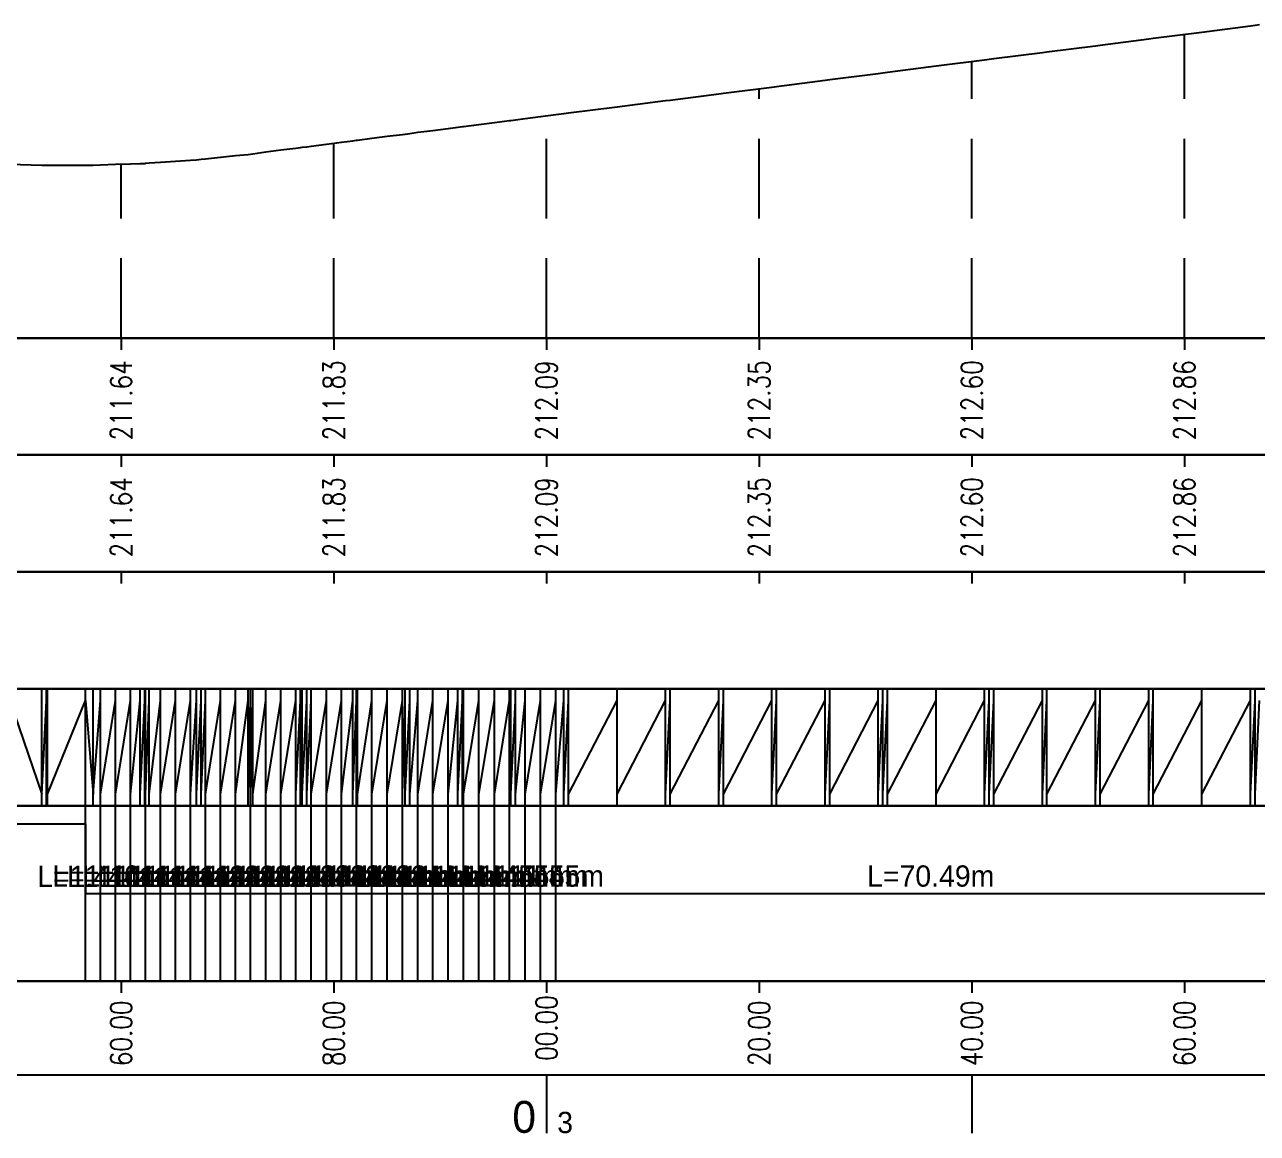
# Model space of a CAD drawing. Header units: metres. Extents: x 7399493 to 7407015, y 5696902 to 5712236.
# Drawn here: x 7404317.9 to 7404433.9, y 5698540.9 to 5698645.2 of the extents above; entities that cross this region are included whole.
import ezdxf

# ---------------------------------------------------------------- set-up
doc = ezdxf.new("R2010")
doc.units = ezdxf.units.M
doc.linetypes.add('DASHED', pattern=[0.75, 0.5, -0.25])
doc.layers.add('pomoc', color=140, linetype='Continuous')
doc.layers.add('PR_istniejacy_teren', color=7, linetype='Continuous')
doc.styles.add('simplex 0.80', font='simplex.shx', dxfattribs={"width": 0.8})

# ---------------------------------------------------------------- blocks, each defined once
blk = doc.blocks.new('*U290')
at = {"layer": 'pomoc', "color": 1, "linetype": 'Continuous', "lineweight": -3, "char_height": 2, "attachment_point": 8}
for s, insert in [('L=1.41m', (7402559.2, 5703620.28)), ('L=1.40m', (7402560.61, 5703620.28)), ('L=1.41m', (7402562.01, 5703620.28)), ('L=1.41m', (7402563.42, 5703620.28)), ('L=1.41m', (7402564.83, 5703620.28)), ('L=1.41m', (7402566.24, 5703620.28)), ('L=1.41m', (7402567.65, 5703620.28)), ('L=1.41m', (7402569.07, 5703620.28)), ('L=1.42m', (7402570.48, 5703620.28)), ('L=1.42m', (7402571.9, 5703620.28)), ('L=1.42m', (7402573.32, 5703620.28)), ('L=1.42m', (7402574.74, 5703620.28)), ('L=1.42m', (7402576.16, 5703620.28)), ('L=1.42m', (7402577.58, 5703620.28)), ('L=1.43m', (7402579.01, 5703620.28)), ('L=1.43m', (7402580.43, 5703620.28)), ('L=1.43m', (7402581.86, 5703620.28)), ('L=1.43m', (7402583.29, 5703620.28)), ('L=1.43m', (7402584.72, 5703620.28)), ('L=1.43m', (7402586.15, 5703620.28)), ('L=1.43m', (7402587.59, 5703620.28)), ('L=1.44m', (7402589.02, 5703620.28)), ('L=1.44m', (7402590.46, 5703620.28)), ('L=1.44m', (7402591.9, 5703620.28)), ('L=1.44m', (7402593.34, 5703620.28)), ('L=1.44m', (7402594.78, 5703620.28)), ('L=1.44m', (7402596.22, 5703620.28)), ('L=1.45m', (7402597.67, 5703620.28)), ('L=1.45m', (7402599.12, 5703620.28)), ('L=1.45m', (7402600.56, 5703620.28)), ('L=1.45m', (7402602.02, 5703620.28)), ('L=70.49m', (7402637.99, 5703620.28))]:
    blk.add_mtext(s, dxfattribs=dict(at, insert=insert))
blk = doc.blocks.new('*U305')
at = {"layer": 'pomoc', "color": 1, "linetype": 'Continuous', "lineweight": -3}
for s, insert, char_height, attachment_point in [('0', (7402363.78, 5703763.38), 3, 9), ('3', (7402365.77, 5703763.37), 2, 7)]:
    blk.add_mtext(s, dxfattribs=dict(at, insert=insert, char_height=char_height, attachment_point=attachment_point))

msp = doc.modelspace()

# ---------------------------------------------------------------- linework, layer by layer
at = {"layer": 'pomoc', "color": 7, "linetype": 'DASHED', "lineweight": -3, "ltscale": 15}
for p, q in [((7404427.01, 5698615.69), (7404427.01, 5698644.26)), ((7404407.01, 5698615.69), (7404407.01, 5698641.71)), ((7404387.01, 5698615.69), (7404387.01, 5698639.15)), ((7404367.01, 5698615.69), (7404367.01, 5698636.59)), ((7404347.01, 5698615.69), (7404347.01, 5698634.02)), ((7404327.01, 5698615.69), (7404327.01, 5698632.06))]:
    msp.add_line(p, q, dxfattribs=at)
at = {"layer": 'pomoc', "color": 7, "linetype": 'Continuous', "lineweight": -3}
for p, q in [((7404067.01, 5698615.69), (7404876.01, 5698615.69)), ((7404207.01, 5698615.69), (7404665.94, 5698615.69)), ((7404327.01, 5698604.69), (7404327.01, 5698603.59)), ((7404327.01, 5698604.69), (7404327.01, 5698603.59)), ((7404347.01, 5698604.69), (7404347.01, 5698603.59)), ((7404347.01, 5698604.69), (7404347.01, 5698603.59)), ((7404367.01, 5698604.69), (7404367.01, 5698603.59)), ((7404367.01, 5698604.69), (7404367.01, 5698603.59)), ((7404387.01, 5698604.69), (7404387.01, 5698603.59)), ((7404387.01, 5698604.69), (7404387.01, 5698603.59)), ((7404407.01, 5698604.69), (7404407.01, 5698603.59)), ((7404407.01, 5698604.69), (7404407.01, 5698603.59)), ((7404427.01, 5698604.69), (7404427.01, 5698603.59)), ((7404427.01, 5698604.69), (7404427.01, 5698603.59)), ((7404327.01, 5698593.69), (7404327.01, 5698592.59)), ((7404327.01, 5698593.69), (7404327.01, 5698592.59)), ((7404347.01, 5698593.69), (7404347.01, 5698592.59)), ((7404347.01, 5698593.69), (7404347.01, 5698592.59)), ((7404367.01, 5698593.69), (7404367.01, 5698592.59)), ((7404367.01, 5698593.69), (7404367.01, 5698592.59)), ((7404387.01, 5698593.69), (7404387.01, 5698592.59)), ((7404387.01, 5698593.69), (7404387.01, 5698592.59)), ((7404407.01, 5698593.69), (7404407.01, 5698592.59)), ((7404407.01, 5698593.69), (7404407.01, 5698592.59)), ((7404427.01, 5698593.69), (7404427.01, 5698592.59)), ((7404427.01, 5698593.69), (7404427.01, 5698592.59)), ((7404327.01, 5698555.19), (7404327.01, 5698554.09)), ((7404327.01, 5698555.19), (7404327.01, 5698554.09)), ((7404347.01, 5698555.19), (7404347.01, 5698554.09)), ((7404347.01, 5698555.19), (7404347.01, 5698554.09)), ((7404367.01, 5698555.19), (7404367.01, 5698554.09)), ((7404367.01, 5698555.19), (7404367.01, 5698554.09)), ((7404387.01, 5698555.19), (7404387.01, 5698554.09)), ((7404387.01, 5698555.19), (7404387.01, 5698554.09)), ((7404407.01, 5698555.19), (7404407.01, 5698554.09)), ((7404407.01, 5698555.19), (7404407.01, 5698554.09)), ((7404427.01, 5698555.19), (7404427.01, 5698554.09)), ((7404427.01, 5698555.19), (7404427.01, 5698554.09)), ((7404367.01, 5698546.39), (7404367.01, 5698540.89)), ((7404407.01, 5698546.39), (7404407.01, 5698540.89))]:
    msp.add_line(p, q, dxfattribs=at)
at = {"layer": 'pomoc', "color": 1, "linetype": 'Continuous', "lineweight": -3}
for p, q in [((7404327.01, 5698615.69), (7404327.01, 5698614.59)), ((7404327.01, 5698615.69), (7404327.01, 5698614.59)), ((7404347.01, 5698615.69), (7404347.01, 5698614.59)), ((7404347.01, 5698615.69), (7404347.01, 5698614.59)), ((7404367.01, 5698615.69), (7404367.01, 5698614.59)), ((7404367.01, 5698615.69), (7404367.01, 5698614.59)), ((7404387.01, 5698615.69), (7404387.01, 5698614.59)), ((7404387.01, 5698615.69), (7404387.01, 5698614.59)), ((7404407.01, 5698615.69), (7404407.01, 5698614.59)), ((7404407.01, 5698615.69), (7404407.01, 5698614.59)), ((7404427.01, 5698615.69), (7404427.01, 5698614.59)), ((7404427.01, 5698615.69), (7404427.01, 5698614.59)), ((7404327.01, 5698593.69), (7404327.01, 5698592.59)), ((7404327.01, 5698593.69), (7404327.01, 5698592.59)), ((7404347.01, 5698593.69), (7404347.01, 5698592.59)), ((7404347.01, 5698593.69), (7404347.01, 5698592.59)), ((7404367.01, 5698593.69), (7404367.01, 5698592.59)), ((7404367.01, 5698593.69), (7404367.01, 5698592.59)), ((7404387.01, 5698593.69), (7404387.01, 5698592.59)), ((7404387.01, 5698593.69), (7404387.01, 5698592.59)), ((7404407.01, 5698593.69), (7404407.01, 5698592.59)), ((7404407.01, 5698593.69), (7404407.01, 5698592.59)), ((7404427.01, 5698593.69), (7404427.01, 5698592.59)), ((7404427.01, 5698593.69), (7404427.01, 5698592.59)), ((7404319.55, 5698571.69), (7404319.55, 5698582.69)), ((7404319.98, 5698571.69), (7404319.98, 5698582.69)), ((7404320.09, 5698571.69), (7404320.09, 5698582.69)), ((7404323.65, 5698571.69), (7404323.65, 5698582.69)), ((7404324.38, 5698571.69), (7404324.38, 5698582.69)), ((7404325.06, 5698571.69), (7404325.06, 5698582.69)), ((7404326.46, 5698571.69), (7404326.46, 5698582.69)), ((7404327.87, 5698571.69), (7404327.87, 5698582.69)), ((7404328.79, 5698571.69), (7404328.79, 5698582.69)), ((7404329.22, 5698571.69), (7404329.22, 5698582.69)), ((7404329.28, 5698571.69), (7404329.28, 5698582.69)), ((7404329.65, 5698571.69), (7404329.65, 5698582.69)), ((7404330.69, 5698571.69), (7404330.69, 5698582.69)), ((7404332.1, 5698571.69), (7404332.1, 5698582.69)), ((7404333.51, 5698571.69), (7404333.51, 5698582.69)), ((7404334.08, 5698571.69), (7404334.08, 5698582.69)), ((7404334.52, 5698571.69), (7404334.52, 5698582.69)), ((7404334.92, 5698571.69), (7404334.92, 5698582.69)), ((7404336.34, 5698571.69), (7404336.34, 5698582.69)), ((7404337.76, 5698571.69), (7404337.76, 5698582.69)), ((7404338.96, 5698571.69), (7404338.96, 5698582.69)), ((7404339.18, 5698571.69), (7404339.18, 5698582.69)), ((7404339.4, 5698571.69), (7404339.4, 5698582.69)), ((7404340.6, 5698571.69), (7404340.6, 5698582.69)), ((7404342.02, 5698571.69), (7404342.02, 5698582.69)), ((7404343.44, 5698571.69), (7404343.44, 5698582.69)), ((7404343.86, 5698571.69), (7404343.86, 5698582.69)), ((7404343.88, 5698571.69), (7404343.88, 5698582.69)), ((7404344.02, 5698571.69), (7404344.02, 5698582.69)), ((7404344.02, 5698571.69), (7404344.02, 5698582.69)), ((7404344.04, 5698571.69), (7404344.04, 5698582.69)), ((7404344.46, 5698571.69), (7404344.46, 5698582.69)), ((7404344.87, 5698571.69), (7404344.87, 5698582.69)), ((7404346.3, 5698571.69), (7404346.3, 5698582.69)), ((7404347.72, 5698571.69), (7404347.72, 5698582.69)), ((7404348.78, 5698571.69), (7404348.78, 5698582.69)), ((7404349.15, 5698571.69), (7404349.15, 5698582.69)), ((7404349.22, 5698571.69), (7404349.22, 5698582.69)), ((7404350.59, 5698571.69), (7404350.59, 5698582.69)), ((7404352.02, 5698571.69), (7404352.02, 5698582.69)), ((7404353.46, 5698571.69), (7404353.46, 5698582.69)), ((7404353.72, 5698571.69), (7404353.72, 5698582.69)), ((7404354.15, 5698571.69), (7404354.15, 5698582.69)), ((7404354.89, 5698571.69), (7404354.89, 5698582.69)), ((7404356.33, 5698571.69), (7404356.33, 5698582.69)), ((7404357.77, 5698571.69), (7404357.77, 5698582.69)), ((7404358.67, 5698571.69), (7404358.67, 5698582.69)), ((7404359.11, 5698571.69), (7404359.11, 5698582.69)), ((7404359.21, 5698571.69), (7404359.21, 5698582.69)), ((7404360.65, 5698571.69), (7404360.65, 5698582.69)), ((7404362.1, 5698571.69), (7404362.1, 5698582.69)), ((7404363.54, 5698571.69), (7404363.54, 5698582.69)), ((7404363.65, 5698571.69), (7404363.65, 5698582.69)), ((7404364.08, 5698571.69), (7404364.08, 5698582.69)), ((7404364.99, 5698571.69), (7404364.99, 5698582.69)), ((7404366.44, 5698571.69), (7404366.44, 5698582.69)), ((7404367.89, 5698571.69), (7404367.89, 5698582.69)), ((7404368.64, 5698571.69), (7404368.64, 5698582.69)), ((7404369.07, 5698571.69), (7404369.07, 5698582.69)), ((7404373.64, 5698571.69), (7404373.64, 5698582.69)), ((7404378.21, 5698571.69), (7404378.21, 5698582.69)), ((7404378.64, 5698571.69), (7404378.64, 5698582.69)), ((7404383.21, 5698571.69), (7404383.21, 5698582.69)), ((7404383.64, 5698571.69), (7404383.64, 5698582.69)), ((7404388.21, 5698571.69), (7404388.21, 5698582.69)), ((7404388.64, 5698571.69), (7404388.64, 5698582.69)), ((7404393.21, 5698571.69), (7404393.21, 5698582.69)), ((7404393.64, 5698571.69), (7404393.64, 5698582.69)), ((7404398.21, 5698571.69), (7404398.21, 5698582.69)), ((7404398.64, 5698571.69), (7404398.64, 5698582.69)), ((7404399.07, 5698571.69), (7404399.07, 5698582.69)), ((7404403.64, 5698571.69), (7404403.64, 5698582.69)), ((7404408.21, 5698571.69), (7404408.21, 5698582.69)), ((7404408.64, 5698571.69), (7404408.64, 5698582.69)), ((7404409.07, 5698571.69), (7404409.07, 5698582.69)), ((7404413.64, 5698571.69), (7404413.64, 5698582.69)), ((7404414.07, 5698571.69), (7404414.07, 5698582.69)), ((7404418.64, 5698571.69), (7404418.64, 5698582.69)), ((7404419.07, 5698571.69), (7404419.07, 5698582.69)), ((7404423.64, 5698571.69), (7404423.64, 5698582.69)), ((7404424.07, 5698571.69), (7404424.07, 5698582.69)), ((7404428.64, 5698571.69), (7404428.64, 5698582.69)), ((7404433.21, 5698571.69), (7404433.21, 5698582.69)), ((7404433.64, 5698571.69), (7404433.64, 5698582.69)), ((7404316.52, 5698581.59), (7404319.55, 5698572.79)), ((7404319.55, 5698572.79), (7404319.98, 5698581.59)), ((7404319.98, 5698572.79), (7404320.09, 5698581.59)), ((7404320.09, 5698572.79), (7404323.65, 5698581.59)), ((7404323.65, 5698581.59), (7404324.38, 5698572.79)), ((7404324.38, 5698572.79), (7404325.06, 5698581.59)), ((7404325.06, 5698572.79), (7404326.46, 5698581.59)), ((7404326.46, 5698572.79), (7404327.87, 5698581.59)), ((7404327.87, 5698572.79), (7404328.79, 5698581.59)), ((7404328.79, 5698572.79), (7404329.22, 5698581.59)), ((7404329.22, 5698572.79), (7404329.28, 5698581.59)), ((7404329.28, 5698572.79), (7404329.65, 5698581.59)), ((7404329.65, 5698572.79), (7404330.69, 5698581.59)), ((7404330.69, 5698572.79), (7404332.1, 5698581.59)), ((7404332.1, 5698572.79), (7404333.51, 5698581.59)), ((7404333.51, 5698572.79), (7404334.08, 5698581.59)), ((7404334.08, 5698572.79), (7404334.52, 5698581.59)), ((7404334.52, 5698572.79), (7404334.92, 5698581.59)), ((7404334.92, 5698572.79), (7404336.34, 5698581.59)), ((7404336.34, 5698572.79), (7404337.76, 5698581.59)), ((7404337.76, 5698572.79), (7404338.96, 5698581.59)), ((7404338.96, 5698572.79), (7404339.18, 5698581.59)), ((7404339.18, 5698572.79), (7404339.4, 5698581.59)), ((7404339.4, 5698572.79), (7404340.6, 5698581.59)), ((7404340.6, 5698572.79), (7404342.02, 5698581.59)), ((7404342.02, 5698572.79), (7404343.44, 5698581.59)), ((7404343.44, 5698572.79), (7404343.86, 5698581.59)), ((7404343.86, 5698572.79), (7404343.88, 5698581.59)), ((7404343.88, 5698572.79), (7404344.02, 5698581.59)), ((7404344.02, 5698572.79), (7404344.02, 5698581.59)), ((7404344.02, 5698572.79), (7404344.04, 5698581.59)), ((7404344.04, 5698572.79), (7404344.46, 5698581.59)), ((7404344.46, 5698572.79), (7404344.87, 5698581.59)), ((7404344.87, 5698572.79), (7404346.3, 5698581.59)), ((7404346.3, 5698572.79), (7404347.72, 5698581.59)), ((7404347.72, 5698572.79), (7404348.78, 5698581.59)), ((7404348.78, 5698572.79), (7404349.15, 5698581.59)), ((7404349.15, 5698572.79), (7404349.22, 5698581.59)), ((7404349.22, 5698572.79), (7404350.59, 5698581.59)), ((7404350.59, 5698572.79), (7404352.02, 5698581.59)), ((7404352.02, 5698572.79), (7404353.46, 5698581.59)), ((7404353.46, 5698572.79), (7404353.72, 5698581.59)), ((7404353.72, 5698572.79), (7404354.15, 5698581.59)), ((7404354.15, 5698572.79), (7404354.89, 5698581.59)), ((7404354.89, 5698572.79), (7404356.33, 5698581.59)), ((7404356.33, 5698572.79), (7404357.77, 5698581.59)), ((7404357.77, 5698572.79), (7404358.67, 5698581.59)), ((7404358.67, 5698572.79), (7404359.11, 5698581.59)), ((7404359.11, 5698572.79), (7404359.21, 5698581.59)), ((7404359.21, 5698572.79), (7404360.65, 5698581.59)), ((7404360.65, 5698572.79), (7404362.1, 5698581.59)), ((7404362.1, 5698572.79), (7404363.54, 5698581.59)), ((7404363.54, 5698572.79), (7404363.65, 5698581.59)), ((7404363.65, 5698572.79), (7404364.08, 5698581.59)), ((7404364.08, 5698572.79), (7404364.99, 5698581.59)), ((7404364.99, 5698572.79), (7404366.44, 5698581.59)), ((7404366.44, 5698572.79), (7404367.89, 5698581.59)), ((7404367.89, 5698572.79), (7404368.64, 5698581.59)), ((7404368.64, 5698572.79), (7404369.07, 5698581.59)), ((7404369.07, 5698572.79), (7404373.64, 5698581.59)), ((7404373.64, 5698572.79), (7404378.21, 5698581.59)), ((7404378.21, 5698572.79), (7404378.64, 5698581.59)), ((7404378.64, 5698572.79), (7404383.21, 5698581.59)), ((7404383.21, 5698572.79), (7404383.64, 5698581.59)), ((7404383.64, 5698572.79), (7404388.21, 5698581.59)), ((7404388.21, 5698572.79), (7404388.64, 5698581.59)), ((7404388.64, 5698572.79), (7404393.21, 5698581.59)), ((7404393.21, 5698572.79), (7404393.64, 5698581.59)), ((7404393.64, 5698572.79), (7404398.21, 5698581.59)), ((7404398.21, 5698572.79), (7404398.64, 5698581.59)), ((7404398.64, 5698572.79), (7404399.07, 5698581.59)), ((7404399.07, 5698572.79), (7404403.64, 5698581.59)), ((7404403.64, 5698572.79), (7404408.21, 5698581.59)), ((7404408.21, 5698572.79), (7404408.64, 5698581.59)), ((7404408.64, 5698572.79), (7404409.07, 5698581.59)), ((7404409.07, 5698572.79), (7404413.64, 5698581.59)), ((7404413.64, 5698572.79), (7404414.07, 5698581.59)), ((7404414.07, 5698572.79), (7404418.64, 5698581.59)), ((7404418.64, 5698572.79), (7404419.07, 5698581.59)), ((7404419.07, 5698572.79), (7404423.64, 5698581.59)), ((7404423.64, 5698572.79), (7404424.07, 5698581.59)), ((7404424.07, 5698572.79), (7404428.64, 5698581.59)), ((7404428.64, 5698572.79), (7404433.21, 5698581.59)), ((7404433.21, 5698572.79), (7404433.64, 5698581.59)), ((7404433.64, 5698572.79), (7404434.07, 5698581.59)), ((7404323.65, 5698555.19), (7404323.65, 5698571.69)), ((7404325.06, 5698555.19), (7404325.06, 5698571.69)), ((7404326.46, 5698555.19), (7404326.46, 5698571.69)), ((7404327.87, 5698555.19), (7404327.87, 5698571.69)), ((7404329.28, 5698555.19), (7404329.28, 5698571.69)), ((7404330.69, 5698555.19), (7404330.69, 5698571.69)), ((7404332.1, 5698555.19), (7404332.1, 5698571.69)), ((7404333.51, 5698555.19), (7404333.51, 5698571.69)), ((7404334.92, 5698555.19), (7404334.92, 5698571.69)), ((7404336.34, 5698555.19), (7404336.34, 5698571.69)), ((7404337.76, 5698555.19), (7404337.76, 5698571.69)), ((7404339.18, 5698555.19), (7404339.18, 5698571.69)), ((7404340.6, 5698555.19), (7404340.6, 5698571.69)), ((7404342.02, 5698555.19), (7404342.02, 5698571.69)), ((7404343.44, 5698555.19), (7404343.44, 5698571.69)), ((7404344.87, 5698555.19), (7404344.87, 5698571.69)), ((7404346.3, 5698555.19), (7404346.3, 5698571.69)), ((7404347.72, 5698555.19), (7404347.72, 5698571.69)), ((7404349.15, 5698555.19), (7404349.15, 5698571.69)), ((7404350.59, 5698555.19), (7404350.59, 5698571.69)), ((7404352.02, 5698555.19), (7404352.02, 5698571.69)), ((7404353.46, 5698555.19), (7404353.46, 5698571.69)), ((7404354.89, 5698555.19), (7404354.89, 5698571.69)), ((7404356.33, 5698555.19), (7404356.33, 5698571.69)), ((7404357.77, 5698555.19), (7404357.77, 5698571.69)), ((7404359.21, 5698555.19), (7404359.21, 5698571.69)), ((7404360.65, 5698555.19), (7404360.65, 5698571.69)), ((7404362.1, 5698555.19), (7404362.1, 5698571.69)), ((7404363.54, 5698555.19), (7404363.54, 5698571.69)), ((7404364.99, 5698555.19), (7404364.99, 5698571.69)), ((7404366.44, 5698555.19), (7404366.44, 5698571.69)), ((7404367.89, 5698555.19), (7404367.89, 5698571.69)), ((7404288.01, 5698570.01), (7404323.65, 5698570.01)), ((7404323.65, 5698570.01), (7404323.65, 5698563.44)), ((7404323.65, 5698563.44), (7404323.65, 5698563.44)), ((7404323.65, 5698563.44), (7404325.06, 5698563.44)), ((7404325.06, 5698563.44), (7404326.46, 5698563.44)), ((7404326.46, 5698563.44), (7404327.87, 5698563.44)), ((7404327.87, 5698563.44), (7404329.28, 5698563.44)), ((7404329.28, 5698563.44), (7404330.69, 5698563.44)), ((7404330.69, 5698563.44), (7404332.1, 5698563.44)), ((7404332.1, 5698563.44), (7404333.51, 5698563.44)), ((7404333.51, 5698563.44), (7404334.92, 5698563.44)), ((7404334.92, 5698563.44), (7404336.34, 5698563.44)), ((7404336.34, 5698563.44), (7404337.76, 5698563.44)), ((7404337.76, 5698563.44), (7404339.18, 5698563.44)), ((7404339.18, 5698563.44), (7404340.6, 5698563.44)), ((7404340.6, 5698563.44), (7404342.02, 5698563.44)), ((7404342.02, 5698563.44), (7404343.44, 5698563.44)), ((7404343.44, 5698563.44), (7404344.87, 5698563.44)), ((7404344.87, 5698563.44), (7404346.3, 5698563.44)), ((7404346.3, 5698563.44), (7404347.72, 5698563.44)), ((7404347.72, 5698563.44), (7404349.15, 5698563.44)), ((7404349.15, 5698563.44), (7404350.59, 5698563.44)), ((7404350.59, 5698563.44), (7404352.02, 5698563.44)), ((7404352.02, 5698563.44), (7404353.46, 5698563.44)), ((7404353.46, 5698563.44), (7404354.89, 5698563.44)), ((7404354.89, 5698563.44), (7404356.33, 5698563.44)), ((7404356.33, 5698563.44), (7404357.77, 5698563.44)), ((7404357.77, 5698563.44), (7404359.21, 5698563.44)), ((7404359.21, 5698563.44), (7404360.65, 5698563.44)), ((7404360.65, 5698563.44), (7404362.1, 5698563.44)), ((7404362.1, 5698563.44), (7404363.54, 5698563.44)), ((7404363.54, 5698563.44), (7404364.99, 5698563.44)), ((7404364.99, 5698563.44), (7404366.44, 5698563.44)), ((7404366.44, 5698563.44), (7404367.89, 5698563.44)), ((7404367.89, 5698563.44), (7404438.39, 5698563.44))]:
    msp.add_line(p, q, dxfattribs=at)
at = {"layer": 'pomoc', "color": 7, "linetype": 'Continuous', "lineweight": -3}
for points in [[(7404067.01, 5698604.69), (7404876.01, 5698604.69), (7404876.01, 5698615.69), (7404067.01, 5698615.69)], [(7404067.01, 5698593.69), (7404876.01, 5698593.69), (7404876.01, 5698604.69), (7404067.01, 5698604.69)], [(7404067.01, 5698582.69), (7404876.01, 5698582.69), (7404876.01, 5698593.69), (7404067.01, 5698593.69)], [(7404067.01, 5698582.69), (7404876.01, 5698582.69), (7404876.01, 5698593.69), (7404067.01, 5698593.69)], [(7404067.01, 5698571.69), (7404876.01, 5698571.69), (7404876.01, 5698582.69), (7404067.01, 5698582.69)], [(7404067.01, 5698555.19), (7404876.01, 5698555.19), (7404876.01, 5698571.69), (7404067.01, 5698571.69)], [(7404067.01, 5698546.39), (7404876.01, 5698546.39), (7404876.01, 5698555.19), (7404067.01, 5698555.19)]]:
    msp.add_3dface(points, dxfattribs=at)
at = {"layer": 'PR_istniejacy_teren', "color": 7, "linetype": 'Continuous', "lineweight": -3, "ltscale": 4}
for p, q in [((7404428.64, 5698644.47), (7404433.21, 5698645.06)), ((7404428.64, 5698644.47), (7404433.21, 5698645.06)), ((7404433.21, 5698645.06), (7404433.64, 5698645.11)), ((7404433.21, 5698645.06), (7404433.64, 5698645.11)), ((7404433.64, 5698645.11), (7404434.07, 5698645.17)), ((7404433.64, 5698645.11), (7404434.07, 5698645.17)), ((7404419.07, 5698643.25), (7404423.64, 5698643.83)), ((7404419.07, 5698643.25), (7404423.64, 5698643.83)), ((7404423.64, 5698643.83), (7404424.07, 5698643.89)), ((7404423.64, 5698643.83), (7404424.07, 5698643.89)), ((7404424.07, 5698643.89), (7404428.64, 5698644.47)), ((7404424.07, 5698643.89), (7404428.64, 5698644.47)), ((7404409.07, 5698641.97), (7404413.64, 5698642.56)), ((7404409.07, 5698641.97), (7404413.64, 5698642.56)), ((7404413.64, 5698642.56), (7404414.07, 5698642.61)), ((7404413.64, 5698642.56), (7404414.07, 5698642.61)), ((7404414.07, 5698642.61), (7404418.64, 5698643.19)), ((7404414.07, 5698642.61), (7404418.64, 5698643.19)), ((7404418.64, 5698643.19), (7404419.07, 5698643.25)), ((7404418.64, 5698643.19), (7404419.07, 5698643.25)), ((7404403.64, 5698641.28), (7404408.21, 5698641.86)), ((7404403.64, 5698641.28), (7404408.21, 5698641.86)), ((7404408.21, 5698641.86), (7404408.64, 5698641.92)), ((7404408.21, 5698641.86), (7404408.64, 5698641.92)), ((7404408.64, 5698641.92), (7404409.07, 5698641.97)), ((7404408.64, 5698641.92), (7404409.07, 5698641.97)), ((7404393.64, 5698640), (7404398.21, 5698640.58)), ((7404393.64, 5698640), (7404398.21, 5698640.58)), ((7404398.21, 5698640.58), (7404398.64, 5698640.64)), ((7404398.21, 5698640.58), (7404398.64, 5698640.64)), ((7404398.64, 5698640.64), (7404399.07, 5698640.69)), ((7404398.64, 5698640.64), (7404399.07, 5698640.69)), ((7404399.07, 5698640.69), (7404403.64, 5698641.28)), ((7404399.07, 5698640.69), (7404403.64, 5698641.28)), ((7404383.64, 5698638.72), (7404388.21, 5698639.3)), ((7404383.64, 5698638.72), (7404388.21, 5698639.3)), ((7404388.21, 5698639.3), (7404388.64, 5698639.36)), ((7404388.21, 5698639.3), (7404388.64, 5698639.36)), ((7404388.64, 5698639.36), (7404393.21, 5698639.94)), ((7404388.64, 5698639.36), (7404393.21, 5698639.94)), ((7404393.21, 5698639.94), (7404393.64, 5698640)), ((7404393.21, 5698639.94), (7404393.64, 5698640)), ((7404373.64, 5698637.44), (7404378.21, 5698638.02)), ((7404373.64, 5698637.44), (7404378.21, 5698638.02)), ((7404378.21, 5698638.02), (7404378.64, 5698638.08)), ((7404378.21, 5698638.02), (7404378.64, 5698638.08)), ((7404378.64, 5698638.08), (7404383.21, 5698638.66)), ((7404378.64, 5698638.08), (7404383.21, 5698638.66)), ((7404383.21, 5698638.66), (7404383.64, 5698638.72)), ((7404383.21, 5698638.66), (7404383.64, 5698638.72)), ((7404366.44, 5698636.52), (7404367.89, 5698636.71)), ((7404366.44, 5698636.52), (7404367.89, 5698636.71)), ((7404367.89, 5698636.71), (7404368.64, 5698636.8)), ((7404367.89, 5698636.71), (7404368.64, 5698636.8)), ((7404368.64, 5698636.8), (7404369.07, 5698636.86)), ((7404368.64, 5698636.8), (7404369.07, 5698636.86)), ((7404369.07, 5698636.86), (7404373.64, 5698637.44)), ((7404369.07, 5698636.86), (7404373.64, 5698637.44)), ((7404357.77, 5698635.41), (7404358.67, 5698635.52)), ((7404357.77, 5698635.41), (7404358.67, 5698635.52)), ((7404358.67, 5698635.52), (7404359.11, 5698635.58)), ((7404358.67, 5698635.52), (7404359.11, 5698635.58)), ((7404359.11, 5698635.58), (7404359.21, 5698635.59)), ((7404359.11, 5698635.58), (7404359.21, 5698635.59)), ((7404359.21, 5698635.59), (7404360.65, 5698635.78)), ((7404359.21, 5698635.59), (7404360.65, 5698635.78)), ((7404360.65, 5698635.78), (7404362.1, 5698635.96)), ((7404360.65, 5698635.78), (7404362.1, 5698635.96)), ((7404362.1, 5698635.96), (7404363.54, 5698636.15)), ((7404362.1, 5698635.96), (7404363.54, 5698636.15)), ((7404363.54, 5698636.15), (7404363.65, 5698636.16)), ((7404363.54, 5698636.15), (7404363.65, 5698636.16)), ((7404363.65, 5698636.16), (7404364.08, 5698636.22)), ((7404363.65, 5698636.16), (7404364.08, 5698636.22)), ((7404364.08, 5698636.22), (7404364.99, 5698636.33)), ((7404364.08, 5698636.22), (7404364.99, 5698636.33)), ((7404364.99, 5698636.33), (7404366.44, 5698636.52)), ((7404364.99, 5698636.33), (7404366.44, 5698636.52)), ((7404349.22, 5698634.3), (7404350.59, 5698634.48)), ((7404349.22, 5698634.3), (7404350.59, 5698634.48)), ((7404350.59, 5698634.48), (7404352.02, 5698634.67)), ((7404350.59, 5698634.48), (7404352.02, 5698634.67)), ((7404352.02, 5698634.67), (7404353.46, 5698634.85)), ((7404352.02, 5698634.67), (7404353.46, 5698634.85)), ((7404353.46, 5698634.85), (7404353.72, 5698634.88)), ((7404353.46, 5698634.85), (7404353.72, 5698634.88)), ((7404353.72, 5698634.88), (7404354.15, 5698634.94)), ((7404353.72, 5698634.88), (7404354.15, 5698634.94)), ((7404354.15, 5698634.94), (7404354.89, 5698635.04)), ((7404354.15, 5698634.94), (7404354.89, 5698635.04)), ((7404354.89, 5698635.04), (7404356.33, 5698635.22)), ((7404354.89, 5698635.04), (7404356.33, 5698635.22)), ((7404356.33, 5698635.22), (7404357.77, 5698635.41)), ((7404356.33, 5698635.22), (7404357.77, 5698635.41)), ((7404339.4, 5698633.03), (7404340.6, 5698633.19)), ((7404339.4, 5698633.03), (7404340.6, 5698633.19)), ((7404340.6, 5698633.19), (7404342.02, 5698633.38)), ((7404340.6, 5698633.19), (7404342.02, 5698633.38)), ((7404342.02, 5698633.38), (7404343.44, 5698633.55)), ((7404342.02, 5698633.38), (7404343.44, 5698633.55)), ((7404343.44, 5698633.55), (7404343.86, 5698633.6)), ((7404343.44, 5698633.55), (7404343.86, 5698633.6)), ((7404343.86, 5698633.6), (7404343.88, 5698633.61)), ((7404343.86, 5698633.6), (7404343.88, 5698633.61)), ((7404343.88, 5698633.61), (7404344.02, 5698633.63)), ((7404343.88, 5698633.61), (7404344.02, 5698633.63)), ((7404344.02, 5698633.63), (7404344.02, 5698633.63)), ((7404344.02, 5698633.63), (7404344.04, 5698633.63)), ((7404344.02, 5698633.63), (7404344.02, 5698633.63)), ((7404344.02, 5698633.63), (7404344.04, 5698633.63)), ((7404344.04, 5698633.63), (7404344.46, 5698633.68)), ((7404344.04, 5698633.63), (7404344.46, 5698633.68)), ((7404344.46, 5698633.68), (7404344.87, 5698633.74)), ((7404344.46, 5698633.68), (7404344.87, 5698633.74)), ((7404344.87, 5698633.74), (7404346.3, 5698633.93)), ((7404344.87, 5698633.74), (7404346.3, 5698633.93)), ((7404346.3, 5698633.93), (7404347.72, 5698634.11)), ((7404346.3, 5698633.93), (7404347.72, 5698634.11)), ((7404347.72, 5698634.11), (7404348.78, 5698634.24)), ((7404347.72, 5698634.11), (7404348.78, 5698634.24)), ((7404348.78, 5698634.24), (7404349.15, 5698634.29)), ((7404348.78, 5698634.24), (7404349.15, 5698634.29)), ((7404349.15, 5698634.29), (7404349.22, 5698634.3)), ((7404349.15, 5698634.29), (7404349.22, 5698634.3)), ((7404316.52, 5698632.05), (7404319.55, 5698631.94)), ((7404316.52, 5698632.05), (7404319.55, 5698631.94)), ((7404325.06, 5698631.98), (7404326.46, 5698632.04)), ((7404325.06, 5698631.98), (7404326.46, 5698632.04)), ((7404326.46, 5698632.04), (7404327.87, 5698632.09)), ((7404326.46, 5698632.04), (7404327.87, 5698632.09)), ((7404327.87, 5698632.09), (7404328.79, 5698632.11)), ((7404327.87, 5698632.09), (7404328.79, 5698632.11)), ((7404328.79, 5698632.11), (7404329.22, 5698632.12)), ((7404328.79, 5698632.11), (7404329.22, 5698632.12)), ((7404329.22, 5698632.12), (7404329.28, 5698632.13)), ((7404329.22, 5698632.12), (7404329.28, 5698632.13)), ((7404329.28, 5698632.13), (7404329.65, 5698632.16)), ((7404329.28, 5698632.13), (7404329.65, 5698632.16)), ((7404329.65, 5698632.16), (7404330.69, 5698632.24)), ((7404329.65, 5698632.16), (7404330.69, 5698632.24)), ((7404330.69, 5698632.24), (7404332.1, 5698632.34)), ((7404330.69, 5698632.24), (7404332.1, 5698632.34)), ((7404332.1, 5698632.34), (7404333.51, 5698632.43)), ((7404332.1, 5698632.34), (7404333.51, 5698632.43)), ((7404333.51, 5698632.43), (7404334.08, 5698632.46)), ((7404333.51, 5698632.43), (7404334.08, 5698632.46)), ((7404334.08, 5698632.46), (7404334.52, 5698632.51)), ((7404334.08, 5698632.46), (7404334.52, 5698632.51)), ((7404334.52, 5698632.51), (7404334.92, 5698632.56)), ((7404334.52, 5698632.51), (7404334.92, 5698632.56)), ((7404334.92, 5698632.56), (7404336.34, 5698632.71)), ((7404334.92, 5698632.56), (7404336.34, 5698632.71)), ((7404336.34, 5698632.71), (7404337.76, 5698632.85)), ((7404336.34, 5698632.71), (7404337.76, 5698632.85)), ((7404337.76, 5698632.85), (7404338.96, 5698632.97)), ((7404337.76, 5698632.85), (7404338.96, 5698632.97)), ((7404338.96, 5698632.97), (7404339.18, 5698633)), ((7404338.96, 5698632.97), (7404339.18, 5698633)), ((7404339.18, 5698633), (7404339.4, 5698633.03)), ((7404339.18, 5698633), (7404339.4, 5698633.03)), ((7404319.55, 5698631.94), (7404319.98, 5698631.95)), ((7404319.55, 5698631.94), (7404319.98, 5698631.95)), ((7404319.98, 5698631.95), (7404320.09, 5698631.95)), ((7404319.98, 5698631.95), (7404320.09, 5698631.95)), ((7404320.09, 5698631.95), (7404323.65, 5698631.96)), ((7404320.09, 5698631.95), (7404323.65, 5698631.96)), ((7404323.65, 5698631.96), (7404324.38, 5698631.95)), ((7404323.65, 5698631.96), (7404324.38, 5698631.95)), ((7404324.38, 5698631.95), (7404325.06, 5698631.98)), ((7404324.38, 5698631.95), (7404325.06, 5698631.98))]:
    msp.add_line(p, q, dxfattribs=at)

# ---------------------------------------------------------------- block references
at = {"layer": 'pomoc', "color": 4, "linetype": 'Continuous', "lineweight": -3}
for name, p in [('*U290', (1765.15, -5056.22)), ('*U305', (2002.24, -5222.49))]:
    msp.add_blockref(name, p, dxfattribs=at)

# ---------------------------------------------------------------- texts
at = {"layer": 'pomoc', "color": 1, "linetype": 'Continuous', "lineweight": -3, "char_height": 2, "rotation": 90, "style": 'simplex 0.80'}
for s, insert, attachment_point in [('211.64', (7404327.01, 5698613.6), 6), ('211.83', (7404347.01, 5698613.6), 6), ('212.09', (7404367.01, 5698613.6), 6), ('212.35', (7404387.01, 5698613.6), 6), ('212.60', (7404407.01, 5698613.6), 6), ('212.86', (7404427.01, 5698613.6), 6), ('211.64', (7404327.01, 5698602.6), 6), ('211.83', (7404347.01, 5698602.6), 6), ('212.09', (7404367.01, 5698602.6), 6), ('212.35', (7404387.01, 5698602.6), 6), ('212.60', (7404407.01, 5698602.6), 6), ('212.86', (7404427.01, 5698602.6), 6), ('00.00', (7404367.01, 5698550.79), 5), ('60.00', (7404327.01, 5698550.29), 5), ('80.00', (7404347.01, 5698550.29), 5), ('20.00', (7404387.01, 5698550.29), 5), ('40.00', (7404407.01, 5698550.29), 5), ('60.00', (7404427.01, 5698550.29), 5)]:
    msp.add_mtext(s, dxfattribs=dict(at, insert=insert, attachment_point=attachment_point))

doc.saveas('drawing.dxf')
